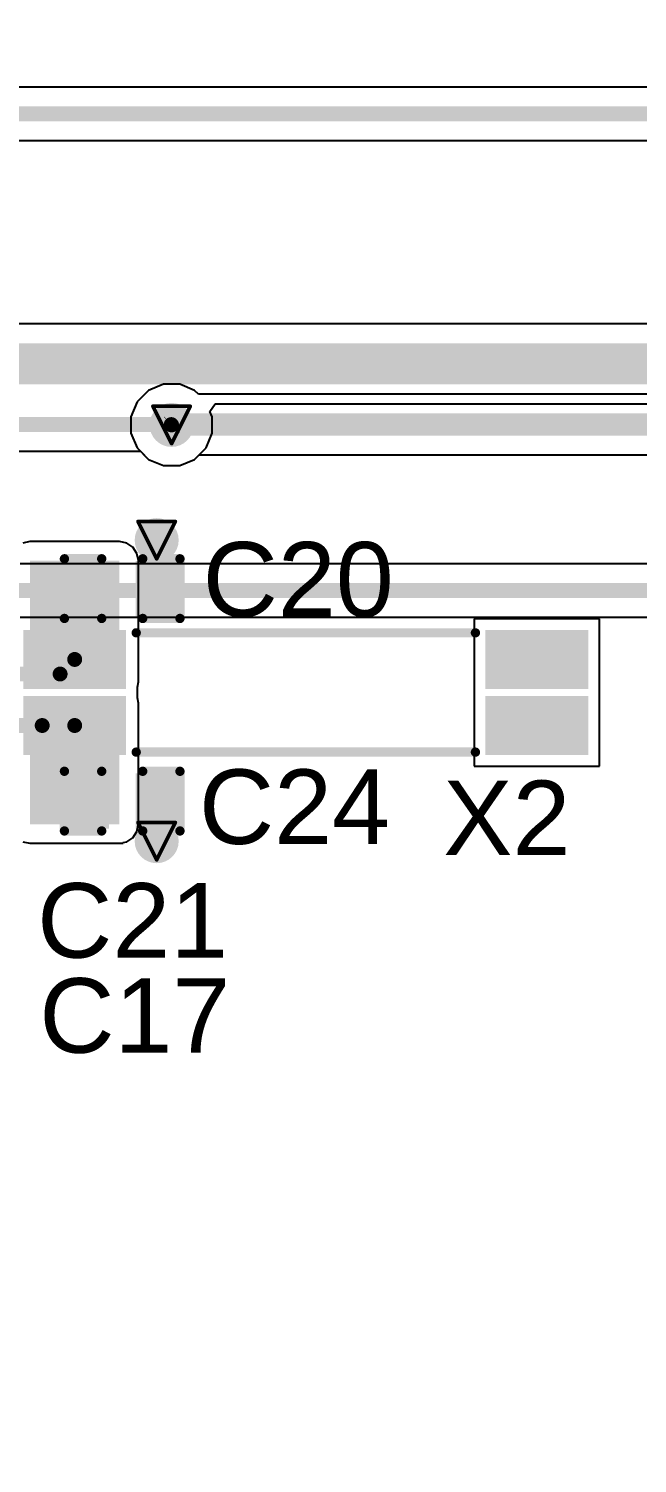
# Model space of a CAD drawing. Header units: inches. Extents: x -89 to 427, y -87 to 99.
# Drawn here: x -63.24 to -54.94, y -17.35 to 2.19 of the extents above; entities that cross this region are included whole.
import ezdxf

# ---------------------------------------------------------------- set-up
doc = ezdxf.new("R2010")
doc.units = ezdxf.units.IN
for name, color, linetype in [('Board_Outline', 56, 'Continuous'), ('Bottom Layer', 5, 'Continuous'), ('Drill Drawing', 1, 'Continuous'), ('Top Layer', 1, 'Continuous'), ('Top Overlay', 2, 'Continuous'), ('Top Paste', 8, 'Continuous'), ('Top Solder', 216, 'Continuous'), ('Via Holes', 16, 'Continuous')]:
    doc.layers.add(name, color=color, linetype=linetype)
doc.styles.add('Arial', font='', dxfattribs={"height": 0.2})
doc.styles.get('Arial').set_extended_font_data('Arial')

msp = doc.modelspace()

# ---------------------------------------------------------------- hatches: boundary and pattern name
at = {"layer": 'Bottom Layer'}
h = msp.add_hatch(color=5, dxfattribs=at)
edge = h.paths.add_edge_path()
edge.add_arc((-61.29019999999999, -3.20499994), 0.2999994, 0, 360)
h = msp.add_hatch(color=5, dxfattribs=at)
edge = h.paths.add_edge_path()
edge.add_arc((-61.49339999999999, -4.7752), 0.2999994, 0, 360)
h = msp.add_hatch(color=5, dxfattribs=at)
edge = h.paths.add_edge_path()
edge.add_arc((-61.49339999999999, -8.877299999999998), 0.2999994, 0, 360)
at = {"layer": 'Top Layer'}
h = msp.add_hatch(color=1, dxfattribs=at)
edge = h.paths.add_edge_path()
edge.add_arc((-61.29019999999999, -3.20499994), 0.2999994, 0, 360)
h = msp.add_hatch(color=1, dxfattribs=at)
edge = h.paths.add_edge_path()
edge.add_arc((-61.49339999999999, -4.7752), 0.2999994, 0, 360)
for points in [[(-63.22059999999999, -6.7056), (-62.00139999999999, -6.7056), (-62.00139999999999, -5.0546), (-63.22059999999999, -5.0546)], [(-62.6618, -5.7531), (-62.6618, -5.1181), (-62.20459999999999, -5.1181), (-62.20459999999999, -5.7531)], [(-61.722, -5.7531), (-61.722, -5.1181), (-61.26479999999999, -5.1181), (-61.26479999999999, -5.7531)], [(-63.21100007, -6.1008006), (-62.01099993, -6.1008006), (-62.01099993, -6.7007994), (-63.21100007, -6.7007994)], [(-56.91099996999999, -6.1008006), (-55.71099983, -6.1008006), (-55.71099983, -6.7007994), (-56.91099996999999, -6.7007994)], [(-63.22059999999999, -8.646995659999998), (-62.00139999999999, -8.646995659999998), (-62.00139999999999, -6.995995659999999), (-63.22059999999999, -6.995995659999999)], [(-63.21100007, -7.000801339999999), (-62.01099993, -7.000801339999999), (-62.01099993, -7.60080014), (-63.21100007, -7.60080014)], [(-56.91099996999999, -7.000801339999999), (-55.71099983, -7.000801339999999), (-55.71099983, -7.60080014), (-56.91099996999999, -7.60080014)], [(-62.6618, -8.6487), (-62.6618, -8.0137), (-62.20459999999999, -8.0137), (-62.20459999999999, -8.6487)], [(-61.722, -8.6487), (-61.722, -8.0137), (-61.26479999999999, -8.0137), (-61.26479999999999, -8.6487)]]:
    msp.add_hatch(color=1, dxfattribs=at).paths.add_polyline_path(points)
h = msp.add_hatch(color=1, dxfattribs=at)
edge = h.paths.add_edge_path()
edge.add_arc((-61.49339999999999, -8.877299999999998), 0.2999994, 0, 360)
at = {"layer": 'Top Paste'}
for points in [[(-62.6618, -5.7531), (-62.6618, -5.1181), (-62.20459999999999, -5.1181), (-62.20459999999999, -5.7531)], [(-61.722, -5.7531), (-61.722, -5.1181), (-61.26479999999999, -5.1181), (-61.26479999999999, -5.7531)], [(-63.21100007, -6.1008006), (-62.01099993, -6.1008006), (-62.01099993, -6.7007994), (-63.21100007, -6.7007994)], [(-56.91099996999999, -6.1008006), (-55.71099983, -6.1008006), (-55.71099983, -6.7007994), (-56.91099996999999, -6.7007994)], [(-63.21100007, -7.000801339999999), (-62.01099993, -7.000801339999999), (-62.01099993, -7.60080014), (-63.21100007, -7.60080014)], [(-56.91099996999999, -7.000801339999999), (-55.71099983, -7.000801339999999), (-55.71099983, -7.60080014), (-56.91099996999999, -7.60080014)], [(-62.6618, -8.6487), (-62.6618, -8.0137), (-62.20459999999999, -8.0137), (-62.20459999999999, -8.6487)], [(-61.722, -8.6487), (-61.722, -8.0137), (-61.26479999999999, -8.0137), (-61.26479999999999, -8.6487)]]:
    msp.add_hatch(color=8, dxfattribs=at).paths.add_polyline_path(points)
at = {"layer": 'Top Solder'}
for points in [[(-62.72179987999999, -5.813099879999999), (-62.72179987999999, -5.05810012), (-62.14460011999999, -5.05810012), (-62.14460011999999, -5.813099879999999)], [(-61.78199988, -5.813099879999999), (-61.78199988, -5.05810012), (-61.20480011999999, -5.05810012), (-61.20480011999999, -5.813099879999999)], [(-63.31260006999999, -5.9992006), (-61.90939993, -5.9992006), (-61.90939993, -6.802399400000001), (-63.31260006999999, -6.802399400000001)], [(-57.01259997, -5.9992006), (-55.60939982999999, -5.9992006), (-55.60939982999999, -6.802399400000001), (-57.01259997, -6.802399400000001)], [(-63.31260006999999, -6.899201339999999), (-61.90939993, -6.899201339999999), (-61.90939993, -7.70240014), (-63.31260006999999, -7.70240014)], [(-57.01259997, -6.899201339999999), (-55.60939982999999, -6.899201339999999), (-55.60939982999999, -7.70240014), (-57.01259997, -7.70240014)], [(-62.72179987999999, -8.70869988), (-62.72179987999999, -7.95370012), (-62.14460011999999, -7.95370012), (-62.14460011999999, -8.70869988)], [(-61.78199988, -8.70869988), (-61.78199988, -7.95370012), (-61.20480011999999, -7.95370012), (-61.20480011999999, -8.70869988)]]:
    msp.add_hatch(color=216, dxfattribs=at).paths.add_polyline_path(points)
at = {"layer": 'Via Holes'}
h = msp.add_hatch(color=7, dxfattribs=at)
edge = h.paths.add_edge_path()
edge.add_arc((-61.29019999999999, -3.20499994), 0.1499997, 0, 360)
h = msp.add_hatch(color=7, dxfattribs=at)
edge = h.paths.add_edge_path()
edge.add_arc((-61.49339999999999, -4.7752), 0.1499997, 0, 360)
h = msp.add_hatch(color=7, dxfattribs=at)
edge = h.paths.add_edge_path()
edge.add_arc((-61.49339999999999, -8.877299999999998), 0.1499997, 0, 360)

# ---------------------------------------------------------------- linework, layer by layer
at = {"layer": 'Board_Outline'}
msp.add_lwpolyline([(87.3125, 0, 0.254, 0.254, 1), (-87.3125, 0, 0.254, 0.254, 1)], format="xyseb", close=True, dxfattribs=at)
at = {"layer": 'Bottom Layer'}
for p, q in [((-61.60401445999999, -2.73534124), (-61.7598587, -2.89118548)), ((-61.4003979, -2.65100054), (-61.60401445999999, -2.73534124)), ((-61.1800021, -2.65100054), (-61.4003979, -2.65100054)), ((-60.97638554, -2.73534124), (-61.1800021, -2.65100054)), ((-60.92568968, -2.7860371), (-60.97638554, -2.73534124)), ((-61.7598587, -2.89118548), (-61.84419939999999, -3.09480204)), ((-50.08263542, -2.7860371), (-60.92568968, -2.7860371)), ((-61.84419939999999, -3.09480204), (-61.84419939999999, -3.31519784)), ((-61.84419939999999, -3.31519784), (-61.7598587, -3.5188144)), ((-61.7598587, -3.5188144), (-61.60401445999999, -3.67465864)), ((-61.60401445999999, -3.67465864), (-61.4003979, -3.758999339999999)), ((-61.1800021, -3.758999339999999), (-60.97638554, -3.67465864)), ((-60.97638554, -3.67465864), (-60.91648979999999, -3.6147629)), ((-60.91648979999999, -3.6147629), (-49.911, -3.6147629)), ((-61.4003979, -3.758999339999999), (-61.1800021, -3.758999339999999)), ((-48.5394127, -5.09843278), (-63.35369346, -5.09843278)), ((-63.35369346, -5.823567219999999), (-48.68958257999999, -5.823567219999999))]:
    msp.add_line(p, q, dxfattribs=at)
for points in [[(-61.29019999999999, -3.20499994, 0.3048, 0.3048, 0), (-61.28560005999999, -3.2004, 0.3048, 0.3048, 0)], [(-61.28560005999999, -3.2004, 0.3048, 0.3048, 0), (-49.911, -3.2004, 0.3048, 0.3048, 0)], [(-63.65239999999999, -5.460999999999999, 0.2032, 0.2032, 0), (-48.5394, -5.460999999999999, 0.2032, 0.2032, 0)]]:
    msp.add_lwpolyline(points, format="xyseb", dxfattribs=at)
for points in [[(-61.36639999999999, -3.20499994, 0.1524, 0.1524, 1), (-61.214, -3.20499994, 0.1524, 0.1524, 1)], [(-61.36180006, -3.2004, 0.1524, 0.1524, 1), (-61.20940005999999, -3.2004, 0.1524, 0.1524, 1)], [(-61.36180006, -3.2004, 0.1524, 0.1524, 1), (-61.20940005999999, -3.2004, 0.1524, 0.1524, 1)]]:
    msp.add_lwpolyline(points, format="xyseb", close=True, dxfattribs=at)
at = {"layer": 'Drill Drawing'}
for points in [[(-61.5442, -2.95099994, 0.0508, 0.0508, 0), (-61.03619999999999, -2.95099994, 0.0508, 0.0508, 0)], [(-61.5442, -2.95099994, 0.0508, 0.0508, 0), (-61.29019999999999, -3.45899994, 0.0508, 0.0508, 0)], [(-61.29019999999999, -3.45899994, 0.0508, 0.0508, 0), (-61.03619999999999, -2.95099994, 0.0508, 0.0508, 0)], [(-61.7474, -4.521199999999999, 0.0508, 0.0508, 0), (-61.2394, -4.521199999999999, 0.0508, 0.0508, 0)], [(-61.7474, -4.521199999999999, 0.0508, 0.0508, 0), (-61.49339999999999, -5.0292, 0.0508, 0.0508, 0)], [(-61.49339999999999, -5.0292, 0.0508, 0.0508, 0), (-61.2394, -4.521199999999999, 0.0508, 0.0508, 0)], [(-61.7474, -8.6233, 0.0508, 0.0508, 0), (-61.2394, -8.6233, 0.0508, 0.0508, 0)], [(-61.7474, -8.6233, 0.0508, 0.0508, 0), (-61.49339999999999, -9.1313, 0.0508, 0.0508, 0)], [(-61.49339999999999, -9.1313, 0.0508, 0.0508, 0), (-61.2394, -8.6233, 0.0508, 0.0508, 0)]]:
    msp.add_lwpolyline(points, format="xyseb", dxfattribs=at)
for points in [[(-61.5569, -2.95099994, 0.0254, 0.0254, 1), (-61.53149999999999, -2.95099994, 0.0254, 0.0254, 1)], [(-61.5569, -2.95099994, 0.0254, 0.0254, 1), (-61.53149999999999, -2.95099994, 0.0254, 0.0254, 1)], [(-61.0489, -2.95099994, 0.0254, 0.0254, 1), (-61.02349999999999, -2.95099994, 0.0254, 0.0254, 1)], [(-61.0489, -2.95099994, 0.0254, 0.0254, 1), (-61.02349999999999, -2.95099994, 0.0254, 0.0254, 1)], [(-61.30289999999999, -3.45899994, 0.0254, 0.0254, 1), (-61.2775, -3.45899994, 0.0254, 0.0254, 1)], [(-61.30289999999999, -3.45899994, 0.0254, 0.0254, 1), (-61.2775, -3.45899994, 0.0254, 0.0254, 1)], [(-61.7601, -4.521199999999999, 0.0254, 0.0254, 1), (-61.7347, -4.521199999999999, 0.0254, 0.0254, 1)], [(-61.7601, -4.521199999999999, 0.0254, 0.0254, 1), (-61.7347, -4.521199999999999, 0.0254, 0.0254, 1)], [(-61.2521, -4.521199999999999, 0.0254, 0.0254, 1), (-61.22669999999999, -4.521199999999999, 0.0254, 0.0254, 1)], [(-61.2521, -4.521199999999999, 0.0254, 0.0254, 1), (-61.22669999999999, -4.521199999999999, 0.0254, 0.0254, 1)], [(-61.5061, -5.0292, 0.0254, 0.0254, 1), (-61.4807, -5.0292, 0.0254, 0.0254, 1)], [(-61.5061, -5.0292, 0.0254, 0.0254, 1), (-61.4807, -5.0292, 0.0254, 0.0254, 1)], [(-61.7601, -8.6233, 0.0254, 0.0254, 1), (-61.7347, -8.6233, 0.0254, 0.0254, 1)], [(-61.7601, -8.6233, 0.0254, 0.0254, 1), (-61.7347, -8.6233, 0.0254, 0.0254, 1)], [(-61.2521, -8.6233, 0.0254, 0.0254, 1), (-61.22669999999999, -8.6233, 0.0254, 0.0254, 1)], [(-61.2521, -8.6233, 0.0254, 0.0254, 1), (-61.22669999999999, -8.6233, 0.0254, 0.0254, 1)], [(-61.5061, -9.1313, 0.0254, 0.0254, 1), (-61.4807, -9.1313, 0.0254, 0.0254, 1)], [(-61.5061, -9.1313, 0.0254, 0.0254, 1), (-61.4807, -9.1313, 0.0254, 0.0254, 1)]]:
    msp.add_lwpolyline(points, format="xyseb", close=True, dxfattribs=at)
at = {"layer": 'Top Layer'}
for p, q in [((-45.17570593999999, 1.3973683), (-66.45298621999999, 1.3973683)), ((-66.30281888, 0.67223386), (-45.17570593999999, 0.67223386)), ((-50.46039946, -1.82775098), (-65.36580018, -1.82775098)), ((-60.76675171999999, -3.02104806), (-60.69619306, -2.9154501)), ((-60.69619306, -2.9154501), (-50.68566697999999, -2.9154501)), ((-60.73620059999999, -3.09480204), (-60.76675171999999, -3.02104806)), ((-60.73620059999999, -3.31519784), (-60.73620059999999, -3.09480204)), ((-60.8205413, -3.5188144), (-60.73620059999999, -3.31519784)), ((-67.7909617, -3.56296722), (-61.71570587999999, -3.56296722)), ((-61.71570587999999, -3.56296722), (-61.60401445999999, -3.67465864)), ((-61.60401445999999, -3.67465864), (-61.4003979, -3.758999339999999)), ((-61.1800021, -3.758999339999999), (-60.97638554, -3.67465864)), ((-60.97638554, -3.67465864), (-60.8205413, -3.5188144)), ((-61.4003979, -3.758999339999999), (-61.1800021, -3.758999339999999)), ((-63.22059999999999, -4.79562414), (-63.31970571999999, -4.81533708)), ((-62.00139999999999, -4.79562414), (-63.22059999999999, -4.79562414)), ((-61.90229427999999, -4.81533708), (-62.00139999999999, -4.79562414)), ((-61.81827616, -4.871476159999999), (-61.90229427999999, -4.81533708)), ((-61.76213708, -4.95549428), (-61.81827616, -4.871476159999999)), ((-61.74242414, -5.0546), (-61.76213708, -4.95549428)), ((-61.74242414, -6.7056), (-61.74242414, -5.0546)), ((-55.45700109999999, -5.8468006), (-57.1649987, -5.8468006)), ((-57.1649987, -5.8468006), (-57.1649987, -6.954799400000001)), ((-55.45700109999999, -6.954799400000001), (-55.45700109999999, -5.8468006)), ((-61.7570012, -6.77888662), (-61.74242414, -6.7056)), ((-61.7570012, -6.92270904), (-61.7570012, -6.77888662)), ((-61.74242414, -6.995995659999999), (-61.7570012, -6.92270904)), ((-61.74242414, -8.646995659999998), (-61.74242414, -6.995995659999999)), ((-57.1649987, -6.954799400000001), (-57.1649987, -7.85480014)), ((-55.45700109999999, -7.85480014), (-55.45700109999999, -6.954799400000001)), ((-57.1649987, -7.85480014), (-55.45700109999999, -7.85480014)), ((-61.81827616, -8.8301195), (-61.76213708, -8.746101379999999)), ((-61.76213708, -8.746101379999999), (-61.74242414, -8.646995659999998)), ((-63.31970571999999, -8.88625858), (-63.22059999999999, -8.90597152)), ((-63.22059999999999, -8.90597152), (-62.00139999999999, -8.90597152)), ((-62.00139999999999, -8.90597152), (-61.9849535, -8.9027)), ((-61.9849535, -8.9027), (-61.9506, -8.9027)), ((-61.9506, -8.8958674), (-61.90229427999999, -8.88625858)), ((-61.9506, -8.9027), (-61.9506, -8.8958674)), ((-61.90229427999999, -8.88625858), (-61.81827616, -8.8301195))]:
    msp.add_line(p, q, dxfattribs=at)
for points in [[(-66.45299892, 1.03480108, 0.2032, 0.2032, 0), (-44.7548, 1.03480108, 0.2032, 0.2032, 0)], [(-66.02979936, -2.37160054, 0.5588, 0.5588, 0), (-50.46039946, -2.37160054, 0.5588, 0.5588, 0)], [(-67.945, -3.2004, 0.2032, 0.2032, 0), (-61.29479994, -3.2004, 0.2032, 0.2032, 0)], [(-61.29479994, -3.2004, 0.2032, 0.2032, 0), (-61.29019999999999, -3.20499994, 0.2032, 0.2032, 0)], [(-62.8093994, -6.5991994, 0.2032, 0.2032, 0), (-62.61099999999999, -6.400799999999999, 0.2032, 0.2032, 0)], [(-63.35662208, -6.5991994, 0.2032, 0.2032, 0), (-62.8093994, -6.5991994, 0.2032, 0.2032, 0)], [(-63.38400074, -7.30080074, 0.2032, 0.2032, 0), (-63.05380074, -7.30080074, 0.2032, 0.2032, 0)], [(-63.05380074, -7.30080074, 0.2032, 0.2032, 0), (-62.61099999999999, -7.30080074, 0.2032, 0.2032, 0)]]:
    msp.add_lwpolyline(points, format="xyseb", dxfattribs=at)
for points in [[(-61.34559993999999, -3.2004, 0.1016, 0.1016, 1), (-61.24399993999999, -3.2004, 0.1016, 0.1016, 1)], [(-61.34559993999999, -3.2004, 0.1016, 0.1016, 1), (-61.24399993999999, -3.2004, 0.1016, 0.1016, 1)], [(-61.34099999999999, -3.20499994, 0.1016, 0.1016, 1), (-61.2394, -3.20499994, 0.1016, 0.1016, 1)], [(-62.6618, -6.400799999999999, 0.1016, 0.1016, 1), (-62.5602, -6.400799999999999, 0.1016, 0.1016, 1)], [(-62.86019939999999, -6.5991994, 0.1016, 0.1016, 1), (-62.75859939999999, -6.5991994, 0.1016, 0.1016, 1)], [(-62.86019939999999, -6.5991994, 0.1016, 0.1016, 1), (-62.75859939999999, -6.5991994, 0.1016, 0.1016, 1)], [(-63.10460074, -7.30080074, 0.1016, 0.1016, 1), (-63.00300074, -7.30080074, 0.1016, 0.1016, 1)], [(-63.10460074, -7.30080074, 0.1016, 0.1016, 1), (-63.00300074, -7.30080074, 0.1016, 0.1016, 1)], [(-62.6618, -7.30080074, 0.1016, 0.1016, 1), (-62.5602, -7.30080074, 0.1016, 0.1016, 1)]]:
    msp.add_lwpolyline(points, format="xyseb", close=True, dxfattribs=at)
at = {"layer": 'Top Overlay'}
for points in [[(-62.75069999999999, -5.842, 0.127, 0.127, 0), (-62.75069999999999, -5.0292, 0.127, 0.127, 0)], [(-62.75069999999999, -5.0292, 0.127, 0.127, 0), (-62.24269999999999, -5.0292, 0.127, 0.127, 0)], [(-61.6839, -5.0292, 0.127, 0.127, 0), (-61.1759, -5.0292, 0.127, 0.127, 0)], [(-61.1759, -5.842, 0.127, 0.127, 0), (-61.1759, -5.0292, 0.127, 0.127, 0)], [(-62.75069999999999, -5.842, 0.127, 0.127, 0), (-62.24269999999999, -5.842, 0.127, 0.127, 0)], [(-61.6839, -5.842, 0.127, 0.127, 0), (-61.1759, -5.842, 0.127, 0.127, 0)], [(-61.77240121999999, -6.03800164, 0.127, 0.127, 0), (-57.14960121999999, -6.03800164, 0.127, 0.127, 0)], [(-61.77240121999999, -7.6635991, 0.127, 0.127, 0), (-57.14960121999999, -7.6635991, 0.127, 0.127, 0)], [(-62.75069999999999, -8.737599999999999, 0.127, 0.127, 0), (-62.75069999999999, -7.924799999999999, 0.127, 0.127, 0)], [(-62.75069999999999, -7.924799999999999, 0.127, 0.127, 0), (-62.24269999999999, -7.924799999999999, 0.127, 0.127, 0)], [(-61.6839, -7.924799999999999, 0.127, 0.127, 0), (-61.1759, -7.924799999999999, 0.127, 0.127, 0)], [(-61.1759, -8.737599999999999, 0.127, 0.127, 0), (-61.1759, -7.924799999999999, 0.127, 0.127, 0)], [(-62.75069999999999, -8.737599999999999, 0.127, 0.127, 0), (-62.24269999999999, -8.737599999999999, 0.127, 0.127, 0)], [(-61.6839, -8.737599999999999, 0.127, 0.127, 0), (-61.1759, -8.737599999999999, 0.127, 0.127, 0)]]:
    msp.add_lwpolyline(points, format="xyseb", dxfattribs=at)
for points in [[(-62.78245, -5.0292, 0.0635, 0.0635, 1), (-62.71895, -5.0292, 0.0635, 0.0635, 1)], [(-62.78245, -5.0292, 0.0635, 0.0635, 1), (-62.71895, -5.0292, 0.0635, 0.0635, 1)], [(-62.27445, -5.0292, 0.0635, 0.0635, 1), (-62.21095, -5.0292, 0.0635, 0.0635, 1)], [(-61.71564999999999, -5.0292, 0.0635, 0.0635, 1), (-61.65214999999999, -5.0292, 0.0635, 0.0635, 1)], [(-61.20764999999999, -5.0292, 0.0635, 0.0635, 1), (-61.14415, -5.0292, 0.0635, 0.0635, 1)], [(-61.20764999999999, -5.0292, 0.0635, 0.0635, 1), (-61.14415, -5.0292, 0.0635, 0.0635, 1)], [(-62.78245, -5.842, 0.0635, 0.0635, 1), (-62.71895, -5.842, 0.0635, 0.0635, 1)], [(-62.78245, -5.842, 0.0635, 0.0635, 1), (-62.71895, -5.842, 0.0635, 0.0635, 1)], [(-62.27445, -5.842, 0.0635, 0.0635, 1), (-62.21095, -5.842, 0.0635, 0.0635, 1)], [(-61.71564999999999, -5.842, 0.0635, 0.0635, 1), (-61.65214999999999, -5.842, 0.0635, 0.0635, 1)], [(-61.20764999999999, -5.842, 0.0635, 0.0635, 1), (-61.14415, -5.842, 0.0635, 0.0635, 1)], [(-61.20764999999999, -5.842, 0.0635, 0.0635, 1), (-61.14415, -5.842, 0.0635, 0.0635, 1)], [(-61.80415122, -6.03800164, 0.0635, 0.0635, 1), (-61.74065122, -6.03800164, 0.0635, 0.0635, 1)], [(-57.18135122, -6.03800164, 0.0635, 0.0635, 1), (-57.11785122, -6.03800164, 0.0635, 0.0635, 1)], [(-61.80415122, -7.6635991, 0.0635, 0.0635, 1), (-61.74065122, -7.6635991, 0.0635, 0.0635, 1)], [(-57.18135122, -7.6635991, 0.0635, 0.0635, 1), (-57.11785122, -7.6635991, 0.0635, 0.0635, 1)], [(-62.78245, -7.924799999999999, 0.0635, 0.0635, 1), (-62.71895, -7.924799999999999, 0.0635, 0.0635, 1)], [(-62.78245, -7.924799999999999, 0.0635, 0.0635, 1), (-62.71895, -7.924799999999999, 0.0635, 0.0635, 1)], [(-62.27445, -7.924799999999999, 0.0635, 0.0635, 1), (-62.21095, -7.924799999999999, 0.0635, 0.0635, 1)], [(-61.71564999999999, -7.924799999999999, 0.0635, 0.0635, 1), (-61.65214999999999, -7.924799999999999, 0.0635, 0.0635, 1)], [(-61.20764999999999, -7.924799999999999, 0.0635, 0.0635, 1), (-61.14415, -7.924799999999999, 0.0635, 0.0635, 1)], [(-61.20764999999999, -7.924799999999999, 0.0635, 0.0635, 1), (-61.14415, -7.924799999999999, 0.0635, 0.0635, 1)], [(-62.78245, -8.737599999999999, 0.0635, 0.0635, 1), (-62.71895, -8.737599999999999, 0.0635, 0.0635, 1)], [(-62.78245, -8.737599999999999, 0.0635, 0.0635, 1), (-62.71895, -8.737599999999999, 0.0635, 0.0635, 1)], [(-62.27445, -8.737599999999999, 0.0635, 0.0635, 1), (-62.21095, -8.737599999999999, 0.0635, 0.0635, 1)], [(-61.71564999999999, -8.737599999999999, 0.0635, 0.0635, 1), (-61.65214999999999, -8.737599999999999, 0.0635, 0.0635, 1)], [(-61.20764999999999, -8.737599999999999, 0.0635, 0.0635, 1), (-61.14415, -8.737599999999999, 0.0635, 0.0635, 1)], [(-61.20764999999999, -8.737599999999999, 0.0635, 0.0635, 1), (-61.14415, -8.737599999999999, 0.0635, 0.0635, 1)]]:
    msp.add_lwpolyline(points, format="xyseb", close=True, dxfattribs=at)

# ---------------------------------------------------------------- texts
at = {"layer": 'Top Overlay', "style": 'Arial'}
for s, p in [('C20', (-60.86642894, -5.816434899999999)), ('C24', (-60.91722894, -8.9152349)), ('X2', (-57.5899915, -9.0676349)), ('C21', (-63.12285064, -10.4646349)), ('C17', (-63.09318851999999, -11.7600349))]:
    msp.add_text(s, height=1.016, dxfattribs=at).set_placement(p)

doc.saveas('drawing.dxf')
